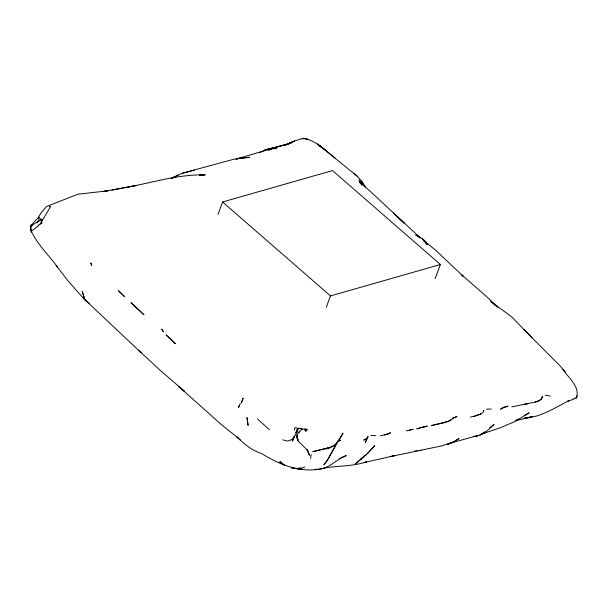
<?xml version="1.0" encoding="UTF-8"?>
<svg xmlns="http://www.w3.org/2000/svg" width="608" height="608" viewBox="0 0 608 608"><rect width="100%" height="100%" fill="white"/><g stroke="black" fill="none" stroke-linecap="round" stroke-linejoin="round"><path stroke-width="0.91" d="M310.559 458.386L311.22 454.693M294.371 430.054L294.834 427.751C299.128 428.336 303.21 429.21 307.526 429.423L305.725 431.634M141.14 352.724L84.846 299.676L82.24 291.437L84.846 299.676L87.324 301.826L84.39 299.364L67.427 280.22L56.134 265.339L57.388 266.851C48.298 254.577 36.313 243.474 30.476 229.224L31.578 225.492L32.254 224.96L30.4 226.016L31.502 232.507L30.864 229.467M298.513 428.67L296.651 433.147L292.22 439.546M294.204 436.088L292.372 441.142L294.416 436.734M218.006 214.381L222.589 201.993L332.508 170.574L440.412 264.503L435.176 278.654M326.238 307.428L330.494 295.921L440.412 264.503M297.57 428.473L295.769 433.17L297.738 428.534M239.157 406.015L238.473 407.565L240.289 403.446M541.766 397.678L541.006 399.312L538.566 400.923L535.108 402.078M576.992 395.876L575.943 397.852L573.222 398.863M576.346 397.754C580.534 386.893 568.336 377.91 563.031 369.444L565.121 371.952L560.492 366.366L524.005 329.612L532.061 337.858M576.088 398.445L577.174 396.401M40.029 224.215L50.715 206.446L49.24 206.697M301.88 429.278L298.505 432.615L296.757 435.708L298.019 440.055M38.783 216.684L41.124 212.823L46.436 206.553L77.801 194.248L107.89 190.798L103.915 191.429L136.511 185.463L111.986 190.068M297.586 434.94L296.499 436.4L297.768 440.739L308.066 450.847M37.164 222.764L39.011 220.301L38.524 217.368L38.95 217.048L41.025 219.822M30.4 226.016L38.524 217.368M367.247 453.553L374.817 445.694L366.662 454.381L355.741 463.668L366.578 454.176M489.721 427.584L494.008 424.49C488.361 430.008 482.205 435.814 473.83 436.628L477.706 435.579L452.519 442.525L459.078 438.543L453.241 442.062M484.675 432.09L482.813 433.671L479.948 434.925L484.994 431.992M336.3 443.848L334.248 445.482L325.652 448.962C334.598 447.663 339.355 440.732 343.011 433.132L337.683 441.408L340.442 440.222L338.063 441.195M484.561 432.47L482.813 433.671L500.164 427.804L514.794 421.61L529.188 412.786L524.712 415.218M38.228 225.31L42.226 222.764M174.716 176.632L171.54 178.638L181.473 173.523L194.438 170.111M31.578 225.492L41.184 219.693M268.485 150.571L271.768 148.664L276.366 148.648C272.194 148.124 267.642 148.2 263.994 150.556L266.228 149.469L260.064 152.38M298.505 432.615L299.455 432.075M542.146 396.864L542.61 396.598L541.477 399.046L538.924 400.847L535.428 402.017L511.799 406.904M451.417 419.718L448.871 421.154L431.368 425.676C438.68 423.191 447.967 423.662 453.5 417.726L453.066 417.97L456.813 416.655L453.066 417.97M483.489 410.696L483.945 410.446L482.942 412.437L480.221 414.322L480.654 414.086L473.792 416.427L480.654 414.086M302.282 139.072L303.666 138.343C312.216 139.794 319.367 145.145 325.926 150.495L317.262 143.997L321.685 147.691M171.053 178.592L174.268 176.905M339.211 458.614L346.271 455.574C335.669 459.587 327.476 470.676 315.081 469.33L318.242 469.391C297.798 472.15 278.707 464.193 261.714 453.56C251.788 450.52 244.013 443.817 236.732 436.757L240.563 440.169M516.215 420.128L518.35 419.041M294.523 140.995L285.38 145.145L294.523 140.995L301.34 138.799L303.666 138.343L308.628 139.612L303.666 138.343M237.713 158.68L236.018 159.053L271.768 148.664L270.195 148.869L268.136 149.492L272.156 148.344L275.538 148.398L271.054 148.413L274.193 148.352L268.082 149.104L288.83 143.914L268.25 149.378L291.582 142.728L286.923 144.362L294.181 141.155M286.794 144.499L290.556 142.956L286.923 144.362M199.584 175.514L201.218 174.944M291.924 439.584L287.607 441.081L282.796 439.858M304.942 467.005L302.047 468L298.733 468.031M573.306 399.342L567.431 401.348L568.822 400.763C554.405 407.976 540.748 417.324 524.104 418.281L532.243 416.609L515.622 420.683M38.486 225.864L31.282 231.26L30.476 229.224M409.503 430.213L413.182 429.218L406.212 430.89M384.575 434.994L390.572 432.729L387.585 434.188L380.403 435.799M182.567 173.166L233.981 159.182L249.652 157.274L236.656 158.688L240.251 158.133M394.66 455.62L363.903 462.62L366.715 461.753C351.006 467.271 333.921 465.135 317.84 469.422M393.794 455.932L390.062 456.661L441.765 445.892L454.632 441.522L447.473 444.342L453.249 442.373L451.66 442.609M129.025 186.876C154.28 182.119 179.36 174.177 205.322 174.922L199.416 175.226L203.209 175.089L201.309 175.461M271.791 148.382L274.77 147.797L268.082 149.104M474.118 416.366L470.364 417.08M523.48 404.51L527.736 403.712M414.618 451.083L416.465 450.84M417.97 450.642L420.987 450.247M270.195 148.869L274.451 148.474L272.156 148.344M486.385 409.184L491.287 409.002M370.758 435.594L375.828 435.655M545.247 395.208L550.392 396.074M40.858 219.146L42.621 219.845M417.43 236.026L415.804 235.076C419.892 237.272 424.734 239.43 426.755 243.892M281.39 463.334L284.536 465.242L279.642 462.186M418.068 236.428L419.345 237.242M320.158 146.011L318.919 145.152L357.033 176.046L361.608 180.956L365.271 186.975M420.447 237.941L416.176 234.62L419.984 237.644L369.71 190.813L359.176 181.792L361.076 184.11M335.472 158.293L325.006 149.674M238.587 438.398L221.776 424.969L178.668 386.422L184.726 391.529L160.284 370.401L138.388 350.132M357.033 176.046L353.704 173.242M280.007 461.244L282.91 463.714M222.589 201.993L330.494 295.921M426.672 243.823L425.585 241.779L422.385 238.86L426.793 243.504M257.534 419.018L269.428 429.719M422.385 238.86L425.585 241.779L426.276 243.223M393.239 213.043L404.145 223.075L396.089 215.658M495.117 305.398L490.793 301.325L511.898 317.072L525.51 331.147M497.792 307.466L487.95 297.836L461.457 274.588L463.402 276.473L435.731 250.268L423.639 240.601L424.901 242.022M300.96 428.024L302.115 429.332M426.945 243.983L425.296 241.809L427.12 244.272M427.112 244.18L425.722 242.06L427.044 244.424M425.319 241.46L426.603 243.747M361.92 185.212L360.787 182.917L361.768 184.916M241.908 401.789L243.132 398.073L241.247 403.119M297.008 435.989L298.14 440.2M305.049 429.157L305.3 430.943L305.216 428.762M41.245 220.582L41.428 223.265M337.432 442.092L328.107 459.26L323.897 464.74L327.02 460.75L337.432 442.092M367.749 437.16L365.256 442.518L367.749 437.16M368.007 436.476L366.928 438.573L363.797 440.078L366.518 438.687L368.007 436.476M364.496 456.319L360.802 459.139L364.496 456.319M177.126 175.416L174.405 177.171L178.03 174.982L177.126 175.416M503.515 407.466L500.452 409.275C501.402 407.634 515.029 404.236 503.515 407.466M423.928 426.839L416.898 428.792L423.928 426.839M329.05 447.746L312.922 451.615L329.05 447.746M427.242 426.102L423.54 427.059L427.242 426.102M301.842 469.11L295.663 468.54L301.842 469.11M296.24 468.593L291.392 467.826L296.24 468.593M143.86 314.663L131.077 302.761L143.86 314.663M175.332 343.657L166.144 334.955L175.332 343.657M124.549 296.598L118.613 290.867L124.549 296.598M87.522 302.161L85.561 300.23L89.087 303.719L87.522 302.161M161.872 329.164L163.309 331.755L161.872 329.164M360.08 181.344L359.001 179.869L362.11 184.125L360.08 181.344M309.495 455.232L307.124 449.821L309.495 455.232M362.459 183.13L361.821 181.746L363.067 184.65L362.459 183.13M91.063 263.454L90.896 263.021L91.534 265.445L91.063 263.454M247.593 421.663L246.947 417.491L248.087 425.38L247.593 421.663"/></g></svg>
